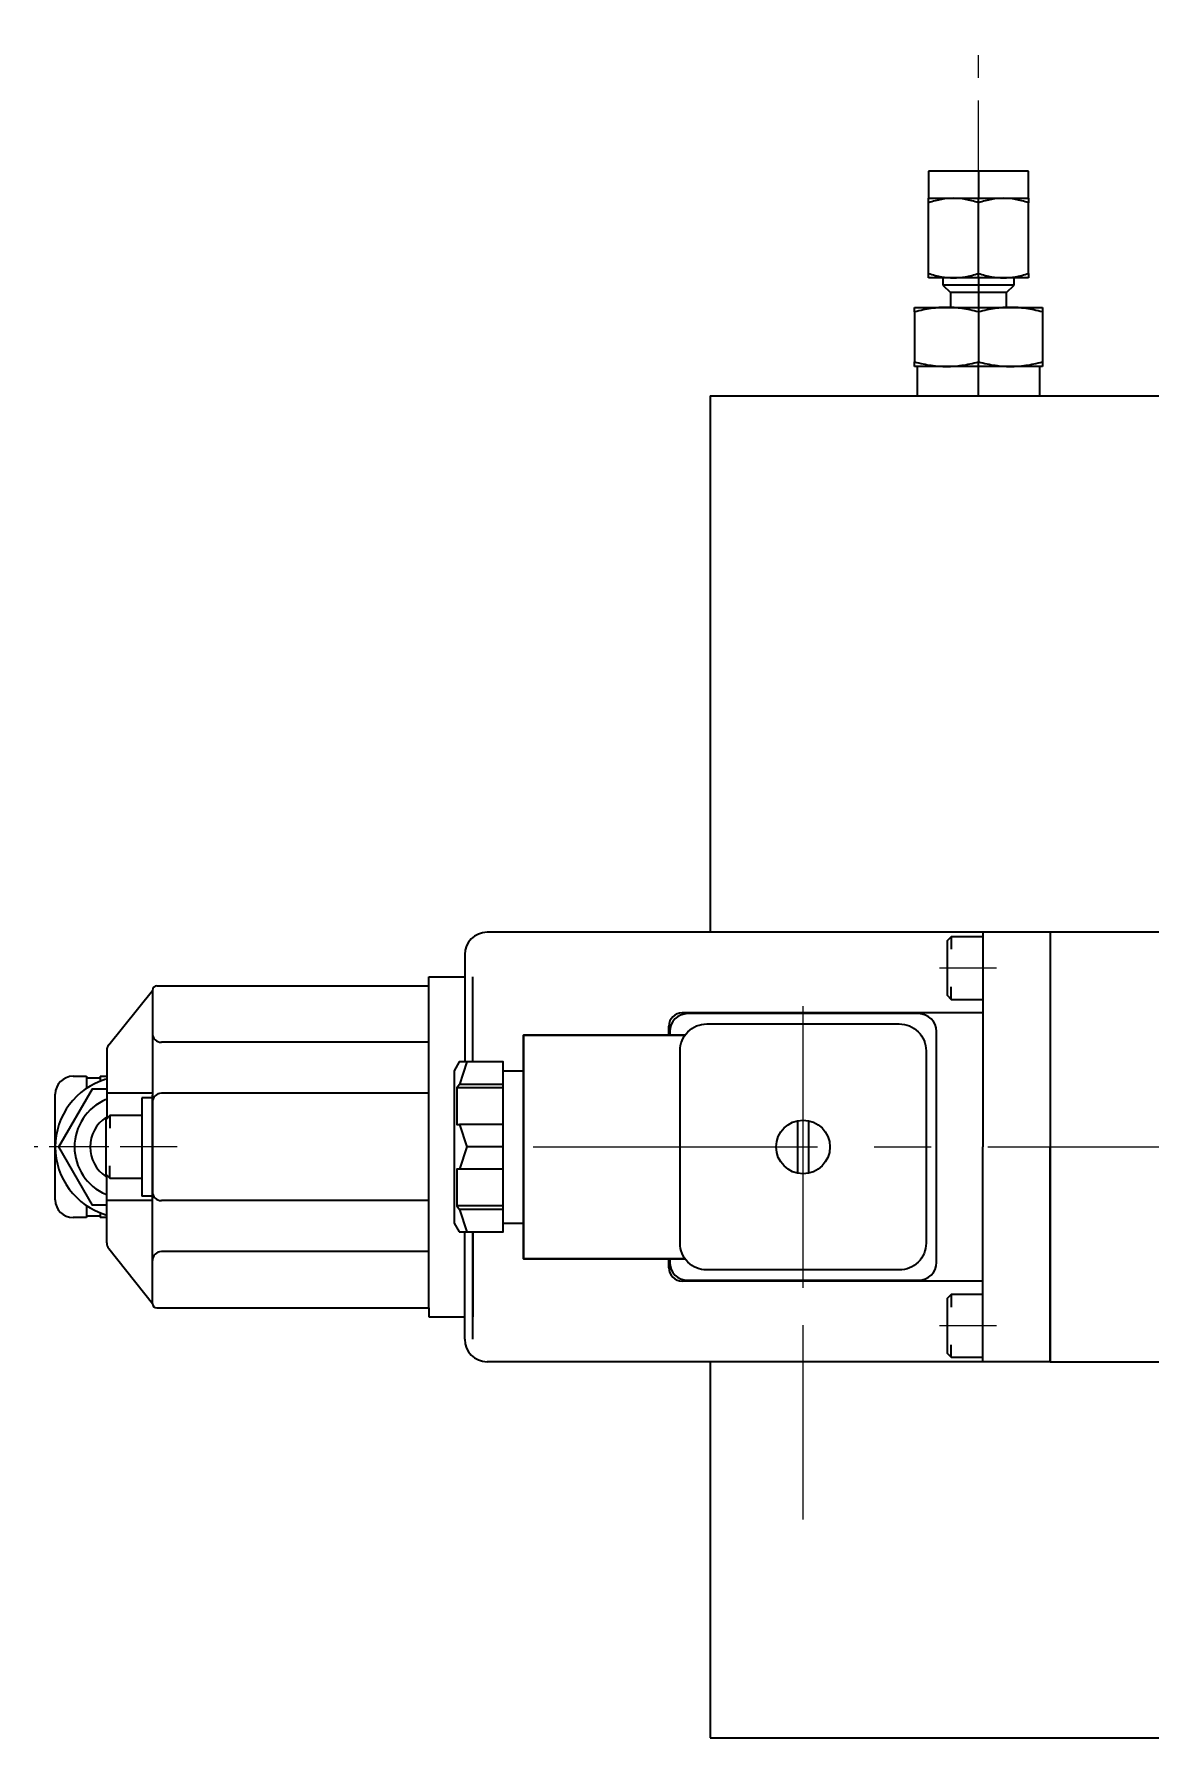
# Model space of a CAD drawing. Header units: millimetres. Extents: x 747 to 1827, y 470 to 2062.
# Drawn here: x 1232.5 to 1357.2, y 1829.9 to 2020.4 of the extents above; entities that cross this region are included whole.
import ezdxf

# ---------------------------------------------------------------- set-up
doc = ezdxf.new("R2010")
doc.units = ezdxf.units.MM
doc.linetypes.add('CENTER', pattern=[10.16, 6.35, -1.27, 1.27, -1.27])
doc.linetypes.add('CENTERX2', pattern=[20.32, 12.7, -2.54, 2.54, -2.54])
doc.layers.get('0').update_dxf_attribs({"lineweight": 35})
doc.layers.add('CENTER', color=1, linetype='CENTER', lineweight=18)
doc.layers.add('中心线层', color=1, linetype='CENTERX2', lineweight=25)

msp = doc.modelspace()

# ---------------------------------------------------------------- linework, layer by layer
at = {"color": 7, "linetype": 'Continuous', "lineweight": 35}
for p, q in [((1332.391, 2005.073), (1332.391, 2002.025)), ((1337.979, 2005.073), (1332.391, 2005.073)), ((1343.567, 2005.073), (1337.979, 2005.073)), ((1337.979, 2005.073), (1337.979, 2002.025)), ((1343.567, 2002.025), (1343.567, 2005.073)), ((1332.391, 2002.025), (1335.185, 2002.025)), ((1335.185, 2002.025), (1337.979, 2002.025)), ((1337.979, 2002.025), (1340.773, 2002.025)), ((1337.979, 2001.526), (1337.979, 2002.025)), ((1340.773, 2002.025), (1343.567, 2002.025)), ((1332.391, 1993.634), (1332.391, 2001.526)), ((1337.979, 1993.634), (1337.979, 2001.526)), ((1343.567, 1993.634), (1343.567, 2001.526)), ((1335.185, 1993.135), (1332.391, 1993.135)), ((1334.01, 1993.135), (1334.01, 1992.323)), ((1334.01, 1992.323), (1334.849, 1991.484)), ((1337.979, 1992.323), (1334.01, 1992.323)), ((1337.979, 1993.135), (1335.185, 1993.135)), ((1337.979, 1993.135), (1337.979, 1993.634)), ((1340.773, 1993.135), (1337.979, 1993.135)), ((1337.979, 1993.135), (1337.979, 1992.323)), ((1341.947, 1992.323), (1337.979, 1992.323)), ((1337.979, 1992.323), (1337.979, 1991.484)), ((1343.567, 1993.135), (1340.773, 1993.135)), ((1341.108, 1991.484), (1341.947, 1992.323)), ((1341.947, 1992.323), (1341.947, 1993.135)), ((1334.849, 1991.484), (1334.849, 1989.833)), ((1337.979, 1991.484), (1334.849, 1991.484)), ((1341.108, 1991.484), (1337.979, 1991.484)), ((1337.979, 1991.484), (1337.979, 1989.833)), ((1341.108, 1989.833), (1341.108, 1991.484)), ((1330.835, 1989.833), (1334.407, 1989.833)), ((1330.835, 1989.318), (1330.835, 1983.744)), ((1334.407, 1989.833), (1337.979, 1989.833)), ((1337.979, 1989.833), (1341.55, 1989.833)), ((1337.979, 1989.833), (1337.979, 1989.318)), ((1337.979, 1989.318), (1337.979, 1983.744)), ((1341.55, 1989.833), (1345.122, 1989.833)), ((1345.122, 1989.318), (1345.122, 1983.744)), ((1334.407, 1983.229), (1330.835, 1983.229)), ((1331.121, 1983.229), (1331.121, 1979.927)), ((1337.979, 1983.229), (1334.407, 1983.229)), ((1337.979, 1983.229), (1337.979, 1983.744)), ((1341.55, 1983.229), (1337.979, 1983.229)), ((1337.979, 1979.927), (1337.979, 1983.229)), ((1345.122, 1983.229), (1341.55, 1983.229)), ((1344.837, 1979.927), (1344.837, 1983.229)), ((1307.979, 1979.927), (1307.979, 1919.984)), ((1307.979, 1979.927), (1406.479, 1979.927)), ((1307.979, 1910.984), (1307.979, 1910.884)), ((1307.979, 1881.084), (1307.979, 1880.984)), ((1307.979, 1871.984), (1307.979, 1829.927)), ((1307.979, 1829.927), (1457.979, 1829.927))]:
    msp.add_line(p, q, dxfattribs=at)
at = {"lineweight": 35}
for q in [(1337.979, 1979.927), (1382.439, 1979.927)]:
    msp.add_line((1307.979, 1979.927), q, dxfattribs=at)
for p, q in [((1338.478, 1919.984), (1283.078, 1919.984)), ((1345.978, 1919.984), (1338.478, 1919.984)), ((1338.478, 1919.984), (1338.478, 1895.984)), ((1424.978, 1919.984), (1345.978, 1919.984)), ((1345.978, 1919.984), (1345.978, 1895.984)), ((1345.978, 1919.984), (1345.978, 1871.984)), ((1334.933, 1919.484), (1334.933, 1918.084)), ((1280.578, 1917.484), (1280.578, 1905.484)), ((1276.578, 1913.984), (1276.578, 1914.984)), ((1276.578, 1914.984), (1280.578, 1914.984)), ((1281.478, 1905.484), (1281.478, 1914.984)), ((1240.798, 1907.388), (1245.678, 1913.484)), ((1245.678, 1913.484), (1245.678, 1895.984)), ((1246.178, 1913.984), (1276.578, 1913.984)), ((1276.578, 1877.984), (1276.578, 1913.984)), ((1334.933, 1912.484), (1334.933, 1913.884)), ((1338.478, 1910.984), (1304.878, 1910.984)), ((1331.278, 1910.884), (1305.478, 1910.884)), ((1305.191, 1908.484), (1287.128, 1908.484)), ((1287.128, 1908.484), (1287.128, 1883.484)), ((1303.378, 1908.484), (1303.378, 1909.484)), ((1303.478, 1908.884), (1303.478, 1908.484)), ((1333.278, 1883.084), (1333.278, 1908.884)), ((1240.578, 1906.763), (1240.578, 1899.129)), ((1276.578, 1907.681), (1246.678, 1907.681)), ((1287.128, 1886.584), (1287.128, 1905.384)), ((1236.822, 1903.884), (1238.322, 1903.884)), ((1238.322, 1903.884), (1238.322, 1902.545)), ((1239.822, 1903.683), (1238.322, 1903.683)), ((1239.822, 1903.884), (1239.822, 1903.332)), ((1239.822, 1903.884), (1240.478, 1903.884)), ((1284.878, 1902.984), (1279.971, 1902.984)), ((1284.878, 1904.484), (1287.128, 1904.484)), ((1234.822, 1890.084), (1234.822, 1901.884)), ((1245.678, 1901.984), (1240.578, 1901.984)), ((1244.478, 1901.484), (1244.478, 1890.484)), ((1245.678, 1901.484), (1244.478, 1901.484)), ((1245.678, 1895.984), (1245.678, 1901.784)), ((1276.578, 1901.984), (1246.678, 1901.984)), ((1284.878, 1902.581), (1279.702, 1902.581)), ((1240.933, 1899.484), (1240.933, 1898.084)), ((1317.778, 1893.044), (1317.778, 1898.923)), ((1318.978, 1898.923), (1318.978, 1893.044)), ((1284.878, 1898.484), (1279.971, 1898.484)), ((1245.678, 1878.484), (1245.678, 1895.984)), ((1245.678, 1895.984), (1245.678, 1890.234)), ((1284.878, 1895.994), (1280.804, 1895.984)), ((1338.478, 1871.984), (1338.478, 1895.984)), ((1345.978, 1871.984), (1345.978, 1895.984)), ((1240.933, 1892.484), (1240.933, 1893.884)), ((1245.678, 1890.284), (1245.678, 1893.484)), ((1245.678, 1893.484), (1245.678, 1890.484)), ((1284.878, 1893.484), (1279.971, 1893.484)), ((1240.578, 1885.261), (1240.578, 1892.839)), ((1238.322, 1889.422), (1238.322, 1888.084)), ((1245.678, 1889.984), (1240.578, 1889.984)), ((1245.678, 1890.484), (1244.478, 1890.484)), ((1276.578, 1889.984), (1246.678, 1889.984)), ((1284.878, 1889.386), (1279.702, 1889.386)), ((1238.322, 1888.084), (1236.822, 1888.084)), ((1238.322, 1888.285), (1239.822, 1888.285)), ((1239.822, 1888.635), (1239.822, 1888.084)), ((1240.478, 1888.084), (1239.822, 1888.084)), ((1284.878, 1888.984), (1279.971, 1888.984)), ((1284.878, 1887.484), (1287.128, 1887.484)), ((1280.578, 1874.484), (1280.578, 1886.484)), ((1281.478, 1886.484), (1281.478, 1876.984)), ((1281.478, 1874.484), (1281.478, 1886.484)), ((1240.795, 1884.639), (1245.678, 1878.484)), ((1276.578, 1884.287), (1246.678, 1884.287)), ((1287.128, 1883.484), (1305.192, 1883.484)), ((1303.378, 1882.484), (1303.378, 1883.484)), ((1303.478, 1883.484), (1303.478, 1883.084)), ((1338.478, 1880.984), (1304.878, 1880.984)), ((1305.478, 1881.084), (1331.278, 1881.084)), ((1246.178, 1877.984), (1276.578, 1877.984)), ((1276.578, 1877.984), (1276.578, 1876.984)), ((1334.933, 1879.484), (1334.933, 1878.084)), ((1276.578, 1876.984), (1280.578, 1876.984)), ((1334.933, 1872.484), (1334.933, 1873.884)), ((1338.478, 1871.984), (1283.078, 1871.984)), ((1338.478, 1871.984), (1337.978, 1871.984)), ((1345.978, 1871.984), (1338.478, 1871.984)), ((1345.978, 1871.984), (1380.978, 1871.984))]:
    msp.add_line(p, q)
for points in [[(1338.478, 1919.484), (1334.933, 1919.484), (1334.478, 1919.029), (1334.478, 1912.939), (1334.933, 1912.484), (1338.478, 1912.484)], [(1305.192, 1883.484), (1287.128, 1883.484), (1287.128, 1908.484), (1305.191, 1908.484)], [(1280.804, 1905.484), (1279.971, 1902.984), (1279.702, 1902.581), (1279.702, 1898.484), (1279.971, 1898.484), (1280.804, 1895.984), (1279.971, 1893.484), (1279.702, 1893.484), (1279.702, 1889.386), (1279.971, 1888.984), (1280.804, 1886.484)], [(1240.478, 1889.484), (1238.969, 1889.484), (1235.217, 1895.984), (1238.969, 1902.484), (1240.478, 1902.484)], [(1244.478, 1899.484), (1240.933, 1899.484), (1240.478, 1899.029), (1240.478, 1892.939), (1240.933, 1892.484), (1244.478, 1892.484)], [(1338.478, 1879.484), (1334.933, 1879.484), (1334.478, 1879.029), (1334.478, 1872.939), (1334.933, 1872.484), (1338.478, 1872.484)]]:
    msp.add_lwpolyline(points)
msp.add_lwpolyline([(1332.128, 1906.734), (1332.128, 1885.234, -0.4142136), (1329.128, 1882.234), (1307.628, 1882.234, -0.4142136), (1304.628, 1885.234), (1304.628, 1906.734, -0.4142136), (1307.628, 1909.734), (1329.128, 1909.734, -0.4142136)], format="xyb", close=True)
msp.add_lwpolyline([(1279.955, 1886.484), (1284.878, 1886.484), (1284.878, 1905.484), (1279.955, 1905.484), (1279.378, 1904.484), (1279.378, 1887.484)], close=True)
msp.add_circle((1318.378, 1895.984), 3)
for centre, radius, start, end in [((1283.078, 1917.484), 2.5, 90, 180), ((1246.178, 1913.484), 0.5, 90, 180), ((1304.878, 1909.484), 1.5, 90, 180), ((1305.478, 1908.884), 2, 90, 180), ((1331.278, 1908.884), 2, 0, 90), ((1246.678, 1908.681), 1, 180, 270), ((1241.578, 1906.763), 1, 141.31639, 180), ((1236.822, 1901.884), 2, 90, 180), ((1242.722, 1895.984), 7.9, 106.50239, 253.49761), ((1242.722, 1895.984), 5.75, 112.97114, 247.02886), ((1246.678, 1900.984), 1, 90, 180), ((1242.722, 1895.984), 4, 124.12563, 235.87437), ((1236.822, 1890.084), 2, 180, 270), ((1246.678, 1890.984), 1, 180, 270), ((1241.578, 1885.261), 1, 180, 218.42535), ((1246.678, 1883.287), 1, 90, 180), ((1304.878, 1882.484), 1.5, 180, 270), ((1305.478, 1883.084), 2, 180, 270), ((1331.278, 1883.084), 2, 270, 0), ((1246.178, 1878.484), 0.5, 180, 270), ((1283.078, 1874.484), 2.5, 180, 270)]:
    msp.add_arc(centre, radius, start, end)
at = {"color": 7, "linetype": 'Continuous', "lineweight": 35}
for points in [[(1335.185, 2002.025), (1334.736, 2002.025), (1334.296, 2001.984), (1333.382, 2001.821), (1332.909, 2001.699), (1332.391, 2001.526)], [(1332.391, 2001.526), (1332.391, 2001.699), (1332.391, 2001.821), (1332.391, 2001.984), (1332.391, 2002.025), (1332.391, 2002.025)], [(1337.979, 2001.526), (1337.461, 2001.699), (1336.988, 2001.821), (1336.074, 2001.984), (1335.633, 2002.025), (1335.185, 2002.025)], [(1340.773, 2002.025), (1340.324, 2002.025), (1339.884, 2001.984), (1338.97, 2001.821), (1338.497, 2001.699), (1337.979, 2001.526)], [(1343.567, 2001.526), (1343.049, 2001.699), (1342.576, 2001.821), (1341.662, 2001.984), (1341.221, 2002.025), (1340.773, 2002.025)], [(1343.567, 2002.025), (1343.567, 2002.025), (1343.567, 2001.984), (1343.567, 2001.821), (1343.567, 2001.699), (1343.567, 2001.526)], [(1332.391, 1993.634), (1332.909, 1993.461), (1333.382, 1993.339), (1334.296, 1993.176), (1334.736, 1993.135), (1335.185, 1993.135)], [(1332.391, 1993.135), (1332.391, 1993.135), (1332.391, 1993.176), (1332.391, 1993.339), (1332.391, 1993.461), (1332.391, 1993.634)], [(1335.185, 1993.135), (1335.633, 1993.135), (1336.074, 1993.176), (1336.988, 1993.339), (1337.461, 1993.461), (1337.979, 1993.634)], [(1337.979, 1993.634), (1338.497, 1993.461), (1338.97, 1993.339), (1339.884, 1993.176), (1340.324, 1993.135), (1340.773, 1993.135)], [(1340.773, 1993.135), (1341.221, 1993.135), (1341.662, 1993.176), (1342.576, 1993.339), (1343.049, 1993.461), (1343.567, 1993.634)], [(1343.567, 1993.634), (1343.567, 1993.461), (1343.567, 1993.339), (1343.567, 1993.176), (1343.567, 1993.135), (1343.567, 1993.135)], [(1334.407, 1989.833), (1333.833, 1989.833), (1333.27, 1989.791), (1332.102, 1989.622), (1331.497, 1989.496), (1330.835, 1989.318)], [(1330.835, 1989.318), (1330.835, 1989.496), (1330.835, 1989.622), (1330.835, 1989.791), (1330.835, 1989.833), (1330.835, 1989.833)], [(1337.979, 1989.318), (1337.316, 1989.496), (1336.712, 1989.622), (1335.543, 1989.791), (1334.98, 1989.833), (1334.407, 1989.833)], [(1341.55, 1989.833), (1340.977, 1989.833), (1340.414, 1989.791), (1339.246, 1989.622), (1338.641, 1989.496), (1337.979, 1989.318)], [(1345.122, 1989.318), (1344.46, 1989.496), (1343.855, 1989.622), (1342.687, 1989.791), (1342.124, 1989.833), (1341.55, 1989.833)], [(1345.122, 1989.833), (1345.122, 1989.833), (1345.122, 1989.791), (1345.122, 1989.622), (1345.122, 1989.496), (1345.122, 1989.318)], [(1330.835, 1983.744), (1331.497, 1983.566), (1332.102, 1983.44), (1333.27, 1983.271), (1333.833, 1983.229), (1334.407, 1983.229)], [(1330.835, 1983.229), (1330.835, 1983.229), (1330.835, 1983.271), (1330.835, 1983.44), (1330.835, 1983.566), (1330.835, 1983.744)], [(1334.407, 1983.229), (1334.98, 1983.229), (1335.543, 1983.271), (1336.712, 1983.44), (1337.316, 1983.566), (1337.979, 1983.744)], [(1337.979, 1983.744), (1338.641, 1983.566), (1339.246, 1983.44), (1340.414, 1983.271), (1340.977, 1983.229), (1341.55, 1983.229)], [(1341.55, 1983.229), (1342.124, 1983.229), (1342.687, 1983.271), (1343.855, 1983.44), (1344.46, 1983.566), (1345.122, 1983.744)], [(1345.122, 1983.744), (1345.122, 1983.566), (1345.122, 1983.44), (1345.122, 1983.271), (1345.122, 1983.229), (1345.122, 1983.229)]]:
    msp.add_open_spline(points, degree=3, knots=[0, 0, 0, 0, 0.5, 0.5, 1, 1, 1, 1], dxfattribs=at)
at = {"layer": 'CENTER'}
for p, q in [((1339.978, 1915.984), (1332.978, 1915.984)), ((1240.478, 1895.984), (1232.456, 1895.984)), ((1248.432, 1895.984), (1238.978, 1895.984)), ((1339.978, 1875.984), (1332.978, 1875.984))]:
    msp.add_line(p, q, dxfattribs=at)
at = {"layer": 'CENTER', "ltscale": 5}
for p, q in [((1318.378, 1880.234), (1318.378, 1911.734)), ((1288.229, 1895.984), (1356.71, 1895.984)), ((1345.978, 1895.984), (1433.978, 1895.984)), ((1318.378, 1854.339), (1318.378, 1876.056))]:
    msp.add_line(p, q, dxfattribs=at)
at = {"layer": '中心线层', "lineweight": 18}
msp.add_line((1337.979, 1979.927), (1337.979, 2020.382), dxfattribs=at)

doc.saveas('drawing.dxf')
